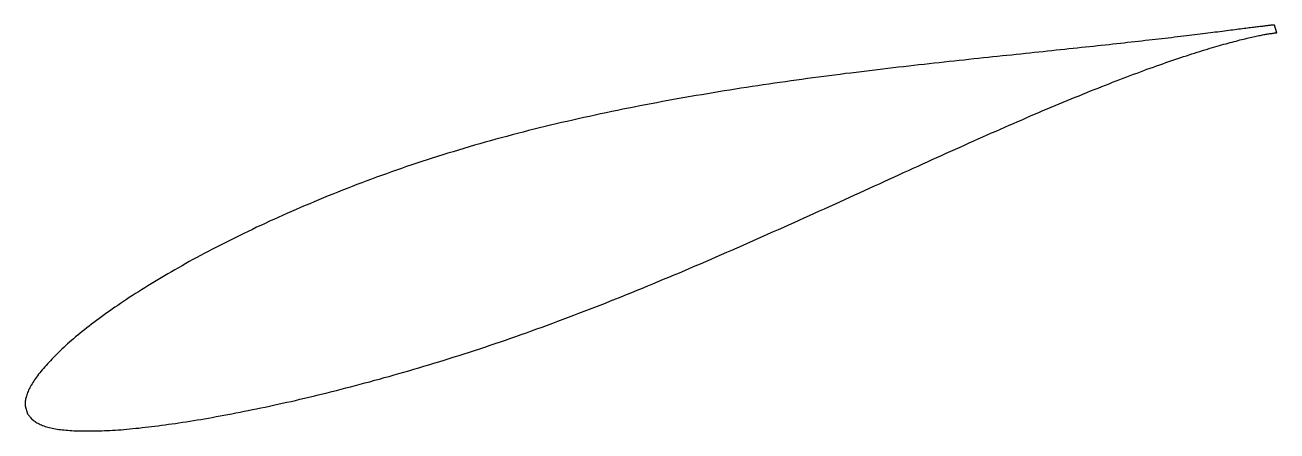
# Model space of a CAD drawing. Header units: metres. Extents: x -45 to 91, y -16 to 28.
import ezdxf

# ---------------------------------------------------------------- set-up
doc = ezdxf.new("R2010")
doc.units = ezdxf.units.M

msp = doc.modelspace()

# ---------------------------------------------------------------- linework, layer by layer
msp.add_lwpolyline([(90.56, 28.23), (90.56, 28.23), (90.55, 28.23), (90.54, 28.23), (90.52, 28.23), (90.49, 28.23), (90.46, 28.23), (90.43, 28.22), (90.38, 28.22), (90.34, 28.22), (90.29, 28.21), (90.23, 28.21), (90.17, 28.2), (90.1, 28.19), (90.02, 28.19), (89.94, 28.18), (89.86, 28.17), (89.77, 28.16), (89.68, 28.15), (89.58, 28.13), (89.47, 28.12), (89.36, 28.11), (89.24, 28.09), (89.12, 28.08), (88.99, 28.06), (88.86, 28.05), (88.73, 28.03), (88.58, 28.01), (88.43, 27.99), (88.28, 27.97), (88.12, 27.95), (87.96, 27.93), (87.79, 27.91), (87.62, 27.89), (87.44, 27.86), (87.25, 27.84), (87.06, 27.82), (86.87, 27.79), (86.67, 27.77), (86.46, 27.74), (86.25, 27.71), (86.04, 27.68), (85.82, 27.66), (85.59, 27.63), (85.36, 27.6), (85.13, 27.57), (84.89, 27.54), (84.64, 27.51), (84.39, 27.47), (84.14, 27.44), (83.87, 27.41), (83.61, 27.38), (83.34, 27.34), (83.06, 27.31), (82.78, 27.27), (82.5, 27.24), (82.21, 27.2), (81.91, 27.17), (81.61, 27.13), (81.31, 27.09), (81, 27.06), (80.69, 27.02), (80.37, 26.98), (80.04, 26.94), (79.72, 26.9), (79.38, 26.86), (79.04, 26.82), (78.7, 26.78), (78.36, 26.74), (78, 26.7), (77.65, 26.66), (77.29, 26.62), (76.92, 26.58), (76.55, 26.54), (76.18, 26.5), (75.8, 26.45), (75.42, 26.41), (75.03, 26.37), (74.64, 26.32), (74.25, 26.28), (73.85, 26.24), (73.44, 26.19), (73.03, 26.15), (72.62, 26.1), (72.2, 26.06), (71.78, 26.01), (71.36, 25.97), (70.93, 25.92), (70.5, 25.87), (70.06, 25.83), (69.62, 25.78), (69.18, 25.73), (68.73, 25.68), (68.28, 25.64), (67.82, 25.59), (67.36, 25.54), (66.9, 25.49), (66.43, 25.44), (65.96, 25.39), (65.48, 25.34), (65.01, 25.29), (64.52, 25.24), (64.04, 25.19), (63.55, 25.14), (63.06, 25.09), (62.56, 25.04), (62.07, 24.98), (61.56, 24.93), (61.06, 24.88), (60.55, 24.83), (60.04, 24.77), (59.52, 24.72), (59.01, 24.66), (58.49, 24.61), (57.96, 24.55), (57.44, 24.5), (56.91, 24.44), (56.38, 24.38), (55.84, 24.32), (55.3, 24.27), (54.76, 24.21), (54.22, 24.15), (53.67, 24.09), (53.13, 24.03), (52.58, 23.97), (52.02, 23.9), (51.47, 23.84), (50.91, 23.78), (50.35, 23.71), (49.79, 23.65), (49.22, 23.58), (48.66, 23.52), (48.09, 23.45), (47.52, 23.38), (46.94, 23.31), (46.37, 23.24), (45.79, 23.17), (45.21, 23.1), (44.63, 23.03), (44.05, 22.96), (43.47, 22.88), (42.88, 22.81), (42.3, 22.73), (41.71, 22.66), (41.12, 22.58), (40.53, 22.5), (39.93, 22.42), (39.34, 22.34), (38.74, 22.26), (38.15, 22.17), (37.55, 22.09), (36.95, 22.01), (36.35, 21.92), (35.75, 21.83), (35.15, 21.74), (34.54, 21.65), (33.94, 21.56), (33.34, 21.47), (32.73, 21.38), (32.13, 21.28), (31.52, 21.18), (30.91, 21.09), (30.3, 20.99), (29.7, 20.89), (29.09, 20.79), (28.48, 20.68), (27.87, 20.58), (27.26, 20.47), (26.65, 20.37), (26.04, 20.26), (25.43, 20.15), (24.82, 20.04), (24.21, 19.93), (23.6, 19.81), (22.99, 19.7), (22.38, 19.58), (21.77, 19.46), (21.16, 19.34), (20.55, 19.22), (19.94, 19.1), (19.34, 18.98), (18.73, 18.85), (18.12, 18.72), (17.51, 18.59), (16.91, 18.46), (16.3, 18.33), (15.7, 18.2), (15.09, 18.06), (14.49, 17.93), (13.89, 17.79), (13.29, 17.65), (12.69, 17.51), (12.09, 17.37), (11.49, 17.22), (10.89, 17.07), (10.3, 16.93), (9.7, 16.78), (9.11, 16.63), (8.52, 16.47), (7.93, 16.32), (7.34, 16.16), (6.75, 16), (6.17, 15.84), (5.58, 15.68), (5, 15.52), (4.42, 15.35), (3.84, 15.19), (3.26, 15.02), (2.69, 14.85), (2.11, 14.68), (1.54, 14.5), (0.97, 14.33), (0.4, 14.15), (-0.16, 13.98), (-0.73, 13.8), (-1.29, 13.61), (-1.85, 13.43), (-2.4, 13.25), (-2.96, 13.06), (-3.51, 12.88), (-4.06, 12.69), (-4.61, 12.5), (-5.15, 12.3), (-5.7, 12.11), (-6.24, 11.92), (-6.78, 11.72), (-7.31, 11.52), (-7.84, 11.33), (-8.37, 11.13), (-8.9, 10.93), (-9.43, 10.72), (-9.95, 10.52), (-10.47, 10.32), (-10.98, 10.11), (-11.5, 9.91), (-12.01, 9.7), (-12.52, 9.49), (-13.02, 9.28), (-13.52, 9.07), (-14.02, 8.86), (-14.52, 8.65), (-15.01, 8.44), (-15.5, 8.23), (-15.99, 8.02), (-16.48, 7.8), (-16.96, 7.59), (-17.43, 7.38), (-17.91, 7.16), (-18.38, 6.95), (-18.85, 6.73), (-19.31, 6.51), (-19.77, 6.3), (-20.23, 6.08), (-20.68, 5.86), (-21.14, 5.64), (-21.58, 5.43), (-22.03, 5.21), (-22.47, 4.99), (-22.9, 4.77), (-23.34, 4.55), (-23.77, 4.33), (-24.19, 4.11), (-24.61, 3.89), (-25.03, 3.68), (-25.45, 3.46), (-25.86, 3.24), (-26.26, 3.02), (-26.67, 2.8), (-27.07, 2.58), (-27.46, 2.36), (-27.85, 2.14), (-28.24, 1.92), (-28.63, 1.7), (-29.01, 1.48), (-29.38, 1.27), (-29.75, 1.05), (-30.12, 0.83), (-30.48, 0.61), (-30.84, 0.4), (-31.2, 0.18), (-31.55, -0.04), (-31.9, -0.25), (-32.24, -0.47), (-32.58, -0.68), (-32.91, -0.89), (-33.24, -1.11), (-33.57, -1.32), (-33.89, -1.53), (-34.21, -1.74), (-34.52, -1.95), (-34.83, -2.16), (-35.13, -2.37), (-35.43, -2.58), (-35.73, -2.79), (-36.02, -2.99), (-36.3, -3.2), (-36.59, -3.4), (-36.86, -3.61), (-37.14, -3.81), (-37.41, -4.01), (-37.67, -4.21), (-37.93, -4.41), (-38.18, -4.61), (-38.43, -4.81), (-38.68, -5.01), (-38.92, -5.2), (-39.15, -5.4), (-39.39, -5.59), (-39.61, -5.78), (-39.83, -5.97), (-40.05, -6.17), (-40.26, -6.35), (-40.47, -6.54), (-40.67, -6.73), (-40.87, -6.91), (-41.06, -7.1), (-41.25, -7.28), (-41.44, -7.46), (-41.62, -7.64), (-41.79, -7.82), (-41.96, -7.99), (-42.13, -8.17), (-42.29, -8.34), (-42.44, -8.51), (-42.59, -8.68), (-42.74, -8.84), (-42.88, -9.01), (-43.02, -9.17), (-43.15, -9.33), (-43.27, -9.48), (-43.4, -9.64), (-43.51, -9.79), (-43.63, -9.95), (-43.73, -10.1), (-43.84, -10.24), (-43.93, -10.39), (-44.03, -10.53), (-44.11, -10.68), (-44.2, -10.82), (-44.27, -10.95), (-44.35, -11.09), (-44.42, -11.22), (-44.48, -11.36), (-44.54, -11.49), (-44.59, -11.62), (-44.64, -11.74), (-44.68, -11.86), (-44.72, -11.99), (-44.75, -12.1), (-44.78, -12.22), (-44.81, -12.33), (-44.83, -12.44), (-44.85, -12.54), (-44.86, -12.64), (-44.87, -12.73), (-44.87, -12.82), (-44.87, -12.89), (-44.87, -12.96), (-44.87, -13.01), (-44.87, -13.04), (-44.61, -13.91), (-44.6, -13.91), (-44.59, -13.93), (-44.56, -13.96), (-44.53, -14), (-44.49, -14.06), (-44.43, -14.13), (-44.37, -14.21), (-44.31, -14.29), (-44.23, -14.37), (-44.16, -14.45), (-44.07, -14.52), (-43.98, -14.6), (-43.89, -14.68), (-43.79, -14.75), (-43.69, -14.82), (-43.58, -14.89), (-43.47, -14.95), (-43.35, -15.01), (-43.23, -15.07), (-43.1, -15.13), (-42.97, -15.18), (-42.83, -15.23), (-42.69, -15.28), (-42.55, -15.33), (-42.4, -15.37), (-42.24, -15.41), (-42.08, -15.45), (-41.92, -15.49), (-41.75, -15.52), (-41.57, -15.55), (-41.39, -15.58), (-41.21, -15.61), (-41.02, -15.63), (-40.83, -15.65), (-40.63, -15.67), (-40.43, -15.69), (-40.22, -15.71), (-40.01, -15.72), (-39.79, -15.74), (-39.57, -15.75), (-39.34, -15.76), (-39.11, -15.76), (-38.88, -15.77), (-38.63, -15.78), (-38.39, -15.78), (-38.14, -15.78), (-37.88, -15.78), (-37.62, -15.78), (-37.36, -15.78), (-37.09, -15.77), (-36.82, -15.76), (-36.54, -15.75), (-36.26, -15.74), (-35.97, -15.73), (-35.68, -15.72), (-35.38, -15.7), (-35.08, -15.68), (-34.78, -15.66), (-34.47, -15.64), (-34.15, -15.61), (-33.84, -15.58), (-33.52, -15.56), (-33.19, -15.53), (-32.86, -15.49), (-32.52, -15.46), (-32.19, -15.42), (-31.84, -15.38), (-31.5, -15.34), (-31.15, -15.3), (-30.79, -15.26), (-30.43, -15.21), (-30.07, -15.16), (-29.7, -15.11), (-29.33, -15.06), (-28.96, -15.01), (-28.58, -14.96), (-28.19, -14.9), (-27.81, -14.84), (-27.42, -14.78), (-27.02, -14.72), (-26.63, -14.65), (-26.22, -14.59), (-25.82, -14.52), (-25.41, -14.45), (-25, -14.38), (-24.58, -14.31), (-24.16, -14.23), (-23.74, -14.15), (-23.31, -14.08), (-22.88, -14), (-22.45, -13.91), (-22.01, -13.83), (-21.57, -13.74), (-21.13, -13.65), (-20.68, -13.56), (-20.23, -13.47), (-19.77, -13.38), (-19.32, -13.29), (-18.86, -13.19), (-18.39, -13.09), (-17.93, -12.99), (-17.46, -12.89), (-16.99, -12.78), (-16.51, -12.67), (-16.04, -12.57), (-15.55, -12.46), (-15.07, -12.34), (-14.59, -12.23), (-14.1, -12.11), (-13.6, -12), (-13.11, -11.88), (-12.61, -11.75), (-12.11, -11.63), (-11.61, -11.5), (-11.11, -11.38), (-10.6, -11.25), (-10.09, -11.12), (-9.58, -10.98), (-9.07, -10.85), (-8.55, -10.71), (-8.03, -10.58), (-7.51, -10.44), (-6.99, -10.29), (-6.46, -10.15), (-5.93, -10), (-5.41, -9.86), (-4.87, -9.71), (-4.34, -9.56), (-3.81, -9.4), (-3.27, -9.25), (-2.73, -9.09), (-2.19, -8.93), (-1.65, -8.77), (-1.1, -8.61), (-0.56, -8.44), (-0.01, -8.28), (0.54, -8.11), (1.09, -7.94), (1.64, -7.76), (2.19, -7.59), (2.74, -7.41), (3.3, -7.23), (3.85, -7.05), (4.41, -6.87), (4.97, -6.68), (5.53, -6.49), (6.09, -6.31), (6.65, -6.11), (7.22, -5.92), (7.78, -5.73), (8.34, -5.53), (8.91, -5.33), (9.47, -5.13), (10.04, -4.93), (10.61, -4.72), (11.18, -4.52), (11.75, -4.31), (12.32, -4.1), (12.88, -3.89), (13.46, -3.67), (14.03, -3.46), (14.6, -3.24), (15.17, -3.02), (15.74, -2.8), (16.31, -2.58), (16.89, -2.36), (17.46, -2.13), (18.03, -1.91), (18.6, -1.68), (19.18, -1.45), (19.75, -1.22), (20.33, -0.99), (20.9, -0.76), (21.47, -0.53), (22.05, -0.29), (22.62, -0.06), (23.19, 0.18), (23.76, 0.42), (24.34, 0.66), (24.91, 0.9), (25.48, 1.14), (26.05, 1.38), (26.63, 1.62), (27.2, 1.87), (27.77, 2.11), (28.34, 2.35), (28.91, 2.6), (29.48, 2.84), (30.05, 3.09), (30.61, 3.34), (31.18, 3.59), (31.75, 3.83), (32.31, 4.08), (32.88, 4.33), (33.44, 4.58), (34.01, 4.83), (34.57, 5.08), (35.13, 5.33), (35.69, 5.58), (36.25, 5.83), (36.81, 6.08), (37.37, 6.33), (37.93, 6.58), (38.48, 6.83), (39.04, 7.08), (39.59, 7.32), (40.15, 7.57), (40.7, 7.82), (41.25, 8.07), (41.79, 8.32), (42.34, 8.57), (42.89, 8.82), (43.43, 9.07), (43.97, 9.31), (44.52, 9.56), (45.06, 9.81), (45.59, 10.05), (46.13, 10.3), (46.66, 10.54), (47.2, 10.79), (47.73, 11.03), (48.26, 11.27), (48.79, 11.51), (49.31, 11.75), (49.84, 11.99), (50.36, 12.23), (50.88, 12.47), (51.4, 12.7), (51.92, 12.94), (52.43, 13.17), (52.95, 13.41), (53.46, 13.64), (53.97, 13.87), (54.47, 14.1), (54.98, 14.33), (55.48, 14.55), (55.98, 14.78), (56.48, 15), (56.97, 15.22), (57.46, 15.45), (57.96, 15.66), (58.44, 15.88), (58.93, 16.1), (59.41, 16.31), (59.89, 16.53), (60.37, 16.74), (60.85, 16.95), (61.32, 17.16), (61.79, 17.36), (62.26, 17.57), (62.73, 17.77), (63.19, 17.97), (63.65, 18.17), (64.11, 18.37), (64.56, 18.56), (65.01, 18.75), (65.46, 18.95), (65.91, 19.13), (66.35, 19.32), (66.79, 19.51), (67.23, 19.69), (67.66, 19.87), (68.09, 20.05), (68.52, 20.23), (68.94, 20.4), (69.37, 20.57), (69.78, 20.74), (70.2, 20.91), (70.61, 21.08), (71.02, 21.24), (71.43, 21.4), (71.83, 21.56), (72.23, 21.72), (72.62, 21.87), (73.01, 22.03), (73.4, 22.18), (73.79, 22.33), (74.17, 22.47), (74.54, 22.61), (74.92, 22.76), (75.29, 22.89), (75.66, 23.03), (76.02, 23.17), (76.38, 23.3), (76.73, 23.43), (77.09, 23.56), (77.43, 23.68), (77.78, 23.8), (78.12, 23.92), (78.46, 24.04), (78.79, 24.16), (79.12, 24.27), (79.44, 24.38), (79.76, 24.49), (80.08, 24.6), (80.39, 24.71), (80.7, 24.81), (81.01, 24.91), (81.31, 25.01), (81.6, 25.1), (81.89, 25.19), (82.18, 25.29), (82.47, 25.37), (82.74, 25.46), (83.02, 25.55), (83.29, 25.63), (83.56, 25.71), (83.82, 25.79), (84.08, 25.86), (84.33, 25.94), (84.58, 26.01), (84.82, 26.08), (85.06, 26.14), (85.3, 26.21), (85.53, 26.27), (85.75, 26.33), (85.97, 26.39), (86.19, 26.45), (86.4, 26.5), (86.61, 26.56), (86.81, 26.61), (87.01, 26.66), (87.2, 26.71), (87.39, 26.75), (87.58, 26.8), (87.75, 26.84), (87.93, 26.88), (88.1, 26.92), (88.26, 26.95), (88.42, 26.99), (88.58, 27.02), (88.72, 27.05), (88.87, 27.08), (89.01, 27.11), (89.14, 27.14), (89.27, 27.16), (89.4, 27.19), (89.52, 27.21), (89.63, 27.23), (89.74, 27.25), (89.84, 27.26), (89.94, 27.28), (90.04, 27.3), (90.13, 27.31), (90.21, 27.32), (90.29, 27.33), (90.36, 27.34), (90.43, 27.35), (90.49, 27.36), (90.55, 27.37), (90.6, 27.37), (90.65, 27.38), (90.69, 27.38), (90.72, 27.38), (90.75, 27.38), (90.78, 27.39), (90.8, 27.39), (90.81, 27.39), (90.82, 27.39), (90.82, 27.39)], close=True)

doc.saveas('drawing.dxf')
